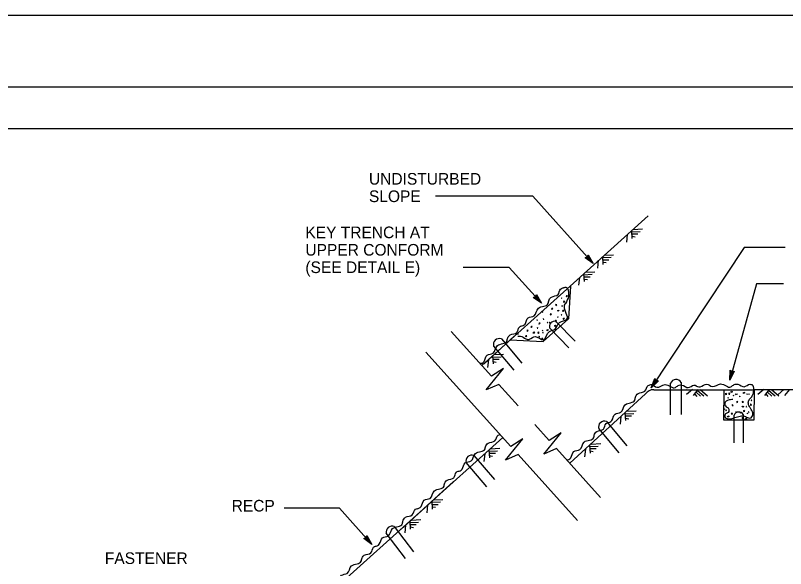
# Model space of a CAD drawing. Extents: x -894 to 866, y -472 to 714.
# Drawn here: x -629 to -164.9, y 380.5 to 713.6 of the extents above; entities that cross this region are included whole.
import ezdxf

# ---------------------------------------------------------------- set-up
doc = ezdxf.new("R2010")
doc.units = 0
for name, color, linetype in [('56 Stage 3 Anno', 7, 'Continuous'), ('57 Undefined', 7, 'Continuous'), ('58 Soundwalls', 7, 'Continuous'), ('60 Nongeo Data', 7, 'Continuous'), ('border_PLOTTING-ELEMENTS', 7, 'Continuous'), ('border_rw_22x34_Cut_Lines', 7, 'Continuous'), ('border_SHEET', 7, 'Continuous')]:
    doc.layers.add(name, color=color, linetype=linetype)

msp = doc.modelspace()

# ---------------------------------------------------------------- linework, layer by layer
at = {"layer": '56 Stage 3 Anno'}
for p, q in [((-317.31, 604.77), (-375.86, 604.77)), ((-317.31, 604.77), (-280.83, 564.17)), ((-189.89, 573.91), (-245.94, 489.27)), ((-165.25, 573.91), (-189.89, 573.91)), ((-285.75, 567.68), (-285.75, 567.68)), ((-283.8, 569.44), (-283.8, 569.44)), ((-331.5, 561.83), (-359.18, 561.83)), ((-331.5, 561.83), (-312.07, 540.21)), ((-280.83, 564.17), (-280.83, 564.17)), ((-182.52, 551.96), (-198.49, 493.87)), ((-166.27, 551.96), (-182.52, 551.96)), ((-316.95, 543.78), (-315.44, 544.05)), ((-312.07, 540.21), (-316.95, 543.78)), ((-316.95, 543.78), (-316.95, 543.78)), ((-312.97, 541.23), (-316.53, 543.84)), ((-313.86, 542.25), (-316.16, 543.93)), ((-314.76, 543.27), (-315.74, 543.99)), ((-315.44, 544.05), (-314.97, 545.51)), ((-315.35, 544.36), (-314.76, 543.27)), ((-315.21, 544.72), (-313.86, 542.25)), ((-315.1, 545.12), (-312.96, 541.23)), ((-314.97, 545.51), (-314.97, 545.51)), ((-314.97, 545.51), (-312.07, 540.21)), ((-312.07, 540.21), (-312.07, 540.21)), ((-198.49, 493.87), (-198.39, 499.91)), ((-195.83, 499.3), (-198.49, 493.87)), ((-198.39, 499.91), (-198.39, 499.91)), ((-198.39, 499.91), (-197.3, 498.84)), ((-198.18, 495.2), (-198.1, 499.61)), ((-196.22, 499.18), (-198.17, 495.19)), ((-197.86, 496.51), (-197.81, 499.36)), ((-196.62, 499.03), (-197.86, 496.51)), ((-197.54, 497.83), (-197.52, 499.05)), ((-196.99, 498.95), (-197.54, 497.83)), ((-197.3, 498.84), (-195.83, 499.3)), ((-195.83, 499.3), (-195.83, 499.3)), ((-243.77, 494.92), (-243.77, 494.92)), ((-241.58, 493.47), (-241.58, 493.47)), ((-198.49, 493.87), (-198.49, 493.87)), ((-245.94, 489.27), (-245.94, 489.27)), ((-433.76, 416.78), (-466.95, 416.78)), ((-433.76, 416.78), (-414.25, 395.06)), ((-417.63, 398.91), (-417.15, 400.37)), ((-417.53, 399.22), (-416.94, 398.13)), ((-417.39, 399.57), (-416.04, 397.11)), ((-417.28, 399.98), (-415.14, 396.08)), ((-417.15, 400.37), (-417.15, 400.37)), ((-417.15, 400.37), (-414.25, 395.06)), ((-419.13, 398.64), (-417.63, 398.91)), ((-414.25, 395.06), (-419.13, 398.64)), ((-419.13, 398.64), (-419.13, 398.64)), ((-415.15, 396.09), (-418.71, 398.7)), ((-416.04, 397.11), (-418.34, 398.79)), ((-416.94, 398.13), (-417.92, 398.85)), ((-414.25, 395.06), (-414.25, 395.06))]:
    msp.add_line(p, q, dxfattribs=at)
for points in [[(-283.8, 569.44), (-280.83, 564.17), (-285.75, 567.68), (-285.35, 567.76), (-281.75, 565.18), (-283.92, 569.05), (-284.04, 568.66), (-282.65, 566.19), (-284.96, 567.84), (-284.55, 567.92), (-283.56, 567.2), (-284.16, 568.28), (-284.25, 567.97), (-285.75, 567.68), (-284.25, 567.97)], [(-241.58, 493.47), (-245.94, 489.27), (-243.77, 494.92), (-243.59, 494.55), (-245.19, 490.42), (-241.99, 493.49), (-242.39, 493.51), (-244.44, 491.54), (-243.42, 494.18), (-243.24, 493.82), (-243.68, 492.67), (-242.8, 493.52), (-243.11, 493.54), (-243.77, 494.92), (-243.11, 493.54)]]:
    msp.add_lwpolyline(points, close=True, dxfattribs=at)
at = {"layer": '58 Soundwalls'}
for p, q in [((-256.83, 584.73), (-251.12, 585.01)), ((-260.31, 581.63), (-260.81, 576.97)), ((-257.84, 583.84), (-257.51, 579.18)), ((-257.68, 583.24), (-252.57, 583.49)), ((-257.54, 582.01), (-253.89, 582)), ((-257.54, 580.58), (-255.56, 580.28)), ((-275.3, 568.31), (-274.97, 563.66)), ((-275.14, 567.71), (-270.03, 567.96)), ((-275, 566.48), (-271.35, 566.47)), ((-274.29, 569.2), (-268.58, 569.48)), ((-277.77, 566.1), (-278.27, 561.45)), ((-275, 565.05), (-273.02, 564.75)), ((-286.66, 558.05), (-286.33, 553.4)), ((-286.5, 557.45), (-281.39, 557.7)), ((-285.66, 558.94), (-279.94, 559.22)), ((-289.13, 555.84), (-289.63, 551.19)), ((-286.36, 556.22), (-282.71, 556.21)), ((-286.36, 554.79), (-284.38, 554.49)), ((-299.9, 543.5), (-300.02, 543.24)), ((-300.01, 543.3), (-299.68, 543.22)), ((-299.9, 543.53), (-299.91, 543.46)), ((-299.68, 543.22), (-299.9, 543.53)), ((-296.93, 544.72), (-297.19, 544.3)), ((-297.18, 544.43), (-296.87, 544.08)), ((-296.37, 544.66), (-296.93, 544.72)), ((-296.87, 544.08), (-296.37, 544.66)), ((-303.3, 539.45), (-303.56, 539.03)), ((-303.55, 539.16), (-303.24, 538.81)), ((-302.74, 539.39), (-303.3, 539.45)), ((-303.24, 538.81), (-302.74, 539.39)), ((-299.66, 538.69), (-299.77, 538.43)), ((-299.77, 538.5), (-299.44, 538.41)), ((-299.65, 538.73), (-299.66, 538.66)), ((-299.44, 538.41), (-299.65, 538.73)), ((-298.57, 541.42), (-298.83, 541)), ((-298.82, 541.13), (-298.51, 540.78)), ((-298.01, 541.35), (-298.57, 541.42)), ((-298.51, 540.78), (-298.01, 541.35)), ((-311.33, 535.27), (-311.65, 534.99)), ((-311.65, 535.05), (-311.26, 534.83)), ((-311.26, 534.83), (-311.33, 535.27)), ((-306.59, 533.82), (-306.84, 533.4)), ((-306.02, 533.76), (-306.59, 533.82)), ((-306.52, 533.18), (-306.02, 533.76)), ((-305.77, 537.16), (-306.03, 536.74)), ((-306.02, 536.88), (-305.7, 536.52)), ((-305.2, 537.1), (-305.77, 537.16)), ((-305.7, 536.52), (-305.2, 537.1)), ((-302.25, 535.95), (-301.47, 536.14)), ((-301.99, 535.23), (-302.12, 535.94)), ((-301.47, 536.14), (-301.99, 535.23)), ((-299.1, 535.92), (-299.36, 535.49)), ((-299.35, 535.63), (-299.03, 535.28)), ((-298.54, 535.85), (-299.1, 535.92)), ((-299.03, 535.28), (-298.54, 535.85)), ((-314.71, 530.32), (-314.82, 530.06)), ((-314.82, 530.12), (-314.49, 530.04)), ((-314.49, 530.04), (-314.71, 530.35)), ((-314.71, 530.35), (-314.71, 530.29)), ((-310.69, 530.35), (-310.82, 531.06)), ((-306.84, 533.53), (-306.52, 533.18)), ((-303.54, 530.01), (-303.61, 529.25)), ((-303.61, 529.25), (-303, 529.35)), ((-303.14, 529.86), (-303.48, 529.88)), ((-303, 529.35), (-303.14, 529.86)), ((-302.22, 532.12), (-302.33, 531.86)), ((-302.33, 531.93), (-302, 531.84)), ((-302, 531.84), (-302.22, 532.16)), ((-302.22, 532.16), (-302.22, 532.09)), ((-300.03, 533.52), (-300.15, 533.26)), ((-300.15, 533.32), (-299.81, 533.24)), ((-300.03, 533.55), (-300.04, 533.49)), ((-299.81, 533.24), (-300.03, 533.55)), ((-298.79, 531.12), (-299.05, 530.69)), ((-299.04, 530.83), (-298.73, 530.47)), ((-298.23, 531.05), (-298.79, 531.12)), ((-298.73, 530.47), (-298.23, 531.05)), ((-318.11, 526.27), (-318.37, 525.85)), ((-318.36, 525.98), (-318.04, 525.63)), ((-317.54, 526.21), (-318.11, 526.27)), ((-318.04, 525.63), (-317.54, 526.21)), ((-314.46, 525.52), (-314.58, 525.25)), ((-314.57, 525.32), (-314.24, 525.24)), ((-314.46, 525.55), (-314.47, 525.48)), ((-314.24, 525.24), (-314.46, 525.55)), ((-313.38, 528.24), (-313.64, 527.82)), ((-313.63, 527.95), (-313.31, 527.6)), ((-312.81, 528.18), (-313.38, 528.24)), ((-313.31, 527.6), (-312.81, 528.18)), ((-308.79, 524.28), (-308.01, 524.47)), ((-308.42, 528.89), (-308.54, 528.63)), ((-308.53, 528.7), (-308.2, 528.61)), ((-308.01, 524.47), (-308.53, 523.56)), ((-308.42, 528.93), (-308.43, 528.86)), ((-308.2, 528.61), (-308.42, 528.93)), ((-307.25, 528.86), (-307.37, 528.6)), ((-307.36, 528.67), (-307.03, 528.59)), ((-307.03, 528.59), (-307.25, 528.9)), ((-307.25, 528.9), (-307.25, 528.83)), ((-304.14, 526.93), (-303.36, 527.12)), ((-303.88, 526.21), (-304.01, 526.92)), ((-303.36, 527.12), (-303.88, 526.21)), ((-326.14, 522.09), (-326.46, 521.81)), ((-326.45, 521.88), (-326.06, 521.66)), ((-326.06, 521.66), (-326.14, 522.09)), ((-321.39, 520.64), (-321.65, 520.22)), ((-321.64, 520.36), (-321.33, 520)), ((-320.83, 520.58), (-321.39, 520.64)), ((-321.33, 520), (-320.83, 520.58)), ((-320.58, 523.99), (-320.83, 523.56)), ((-320.83, 523.7), (-320.51, 523.35)), ((-320.01, 523.92), (-320.58, 523.99)), ((-320.51, 523.35), (-320.01, 523.92)), ((-317.06, 522.77), (-316.28, 522.96)), ((-316.79, 522.05), (-316.92, 522.76)), ((-316.28, 522.96), (-316.79, 522.05)), ((-313.91, 522.74), (-314.17, 522.32)), ((-314.16, 522.45), (-313.84, 522.1)), ((-313.34, 522.68), (-313.91, 522.74)), ((-313.84, 522.1), (-313.34, 522.68)), ((-313.4, 520.34), (-313.52, 520.08)), ((-313.52, 520.15), (-313.18, 520.06)), ((-313.4, 520.38), (-313.41, 520.31)), ((-313.18, 520.06), (-313.4, 520.38)), ((-311.33, 524.01), (-311.44, 523.75)), ((-311.44, 523.82), (-311.11, 523.73)), ((-311.26, 522.8), (-311.37, 522.54)), ((-311.37, 522.61), (-311.04, 522.52)), ((-311.11, 523.73), (-311.33, 524.05)), ((-311.33, 524.05), (-311.33, 523.98)), ((-311.04, 522.52), (-311.26, 522.84)), ((-311.26, 522.84), (-311.26, 522.77)), ((-308.53, 523.56), (-308.66, 524.27)), ((-311.73, 519.04), (-311.98, 518.62)), ((-311.98, 518.75), (-311.66, 518.4)), ((-311.16, 518.98), (-311.73, 519.04)), ((-311.66, 518.4), (-311.16, 518.98)), ((-344.01, 506.2), (-344.51, 501.55)), ((-341.54, 508.41), (-341.21, 503.76)), ((-341.38, 507.81), (-336.27, 508.06)), ((-341.23, 506.58), (-337.58, 506.57)), ((-340.53, 509.3), (-334.81, 509.58)), ((-341.23, 505.16), (-339.26, 504.86)), ((-221.09, 488.3), (-224.61, 485.21)), ((-217.78, 488.26), (-220.68, 484.61)), ((-218.07, 487.71), (-214.14, 484.44)), ((-216.43, 488.24), (-212.04, 484.58)), ((-197.59, 487.25), (-196.88, 486.88)), ((-178.14, 488.3), (-181.65, 485.21)), ((-174.82, 488.26), (-177.73, 484.61)), ((-175.11, 487.71), (-171.18, 484.44)), ((-173.48, 488.24), (-169.08, 484.58)), ((-165.94, 488.3), (-169.46, 485.21)), ((-162.63, 488.26), (-165.53, 484.61)), ((-219.76, 485.66), (-218.5, 484.1)), ((-218.79, 486.71), (-216.11, 484.23)), ((-200.81, 485.88), (-201.28, 485.74)), ((-201.19, 485.84), (-201.19, 485.36)), ((-201.19, 485.36), (-200.43, 485.46)), ((-200.43, 485.46), (-200.81, 485.88)), ((-199.39, 483.38), (-199.81, 483.38)), ((-199.77, 483.42), (-199.62, 483)), ((-199.62, 483), (-199.39, 483.38)), ((-198.82, 486.02), (-199.29, 485.88)), ((-199.2, 485.98), (-199.2, 485.5)), ((-199.2, 485.5), (-198.44, 485.6)), ((-198.44, 485.6), (-198.82, 486.02)), ((-197.87, 486.54), (-197.49, 487.16)), ((-196.88, 486.88), (-197.87, 486.54)), ((-196.64, 484.94), (-196.4, 484.61)), ((-196.64, 484.94), (-196.12, 484.8)), ((-196.4, 484.61), (-196.07, 484.65)), ((-196.07, 484.65), (-196.12, 484.8)), ((-195.03, 485.08), (-194.65, 485.69)), ((-194.03, 485.41), (-195.03, 485.08)), ((-194.74, 485.79), (-194.03, 485.41)), ((-192.45, 484.2), (-192.71, 484.09)), ((-192.66, 484.13), (-192.47, 483.85)), ((-192.47, 483.85), (-192.42, 484.23)), ((-192.42, 484.23), (-192.47, 484.18)), ((-190.43, 485.98), (-190.05, 486.59)), ((-189.44, 486.31), (-190.43, 485.98)), ((-190.15, 486.69), (-189.44, 486.31)), ((-187.99, 485.62), (-188.25, 485.5)), ((-188.21, 485.55), (-188.02, 485.27)), ((-188.02, 485.27), (-187.97, 485.65)), ((-187.97, 485.65), (-188.02, 485.6)), ((-186.9, 485.62), (-187.17, 485.5)), ((-187.12, 485.55), (-186.93, 485.27)), ((-186.93, 485.27), (-186.88, 485.65)), ((-186.88, 485.65), (-186.93, 485.6)), ((-176.8, 485.66), (-175.55, 484.1)), ((-175.84, 486.71), (-173.16, 484.23)), ((-196.83, 479.12), (-197.3, 478.98)), ((-197.21, 479.07), (-197.21, 478.6)), ((-197.21, 478.6), (-196.45, 478.7)), ((-196.45, 478.7), (-196.83, 479.12)), ((-193.99, 481.06), (-194.46, 480.92)), ((-194.37, 481.01), (-194.37, 480.54)), ((-194.37, 480.54), (-193.61, 480.63)), ((-193.61, 480.63), (-193.99, 481.06)), ((-190.19, 478.03), (-191.18, 477.7)), ((-191.16, 477.7), (-190.78, 478.31)), ((-190.62, 481.11), (-191.1, 480.97)), ((-191, 481.06), (-191, 480.59)), ((-191, 480.59), (-190.24, 480.68)), ((-190.84, 478.35), (-190.13, 477.97)), ((-190.24, 480.68), (-190.62, 481.11)), ((-188.42, 478.11), (-188.68, 477.99)), ((-188.63, 478.04), (-188.44, 477.75)), ((-188.44, 477.75), (-188.4, 478.13)), ((-188.4, 478.13), (-188.44, 478.08)), ((-185.79, 479.41), (-186.26, 479.26)), ((-186.17, 479.36), (-186.17, 478.89)), ((-186.17, 478.89), (-185.41, 478.98)), ((-185.41, 478.98), (-185.79, 479.41)), ((-185.39, 481.84), (-185.65, 481.72)), ((-185.6, 481.77), (-185.41, 481.49)), ((-185.41, 481.49), (-185.36, 481.86)), ((-185.36, 481.86), (-185.41, 481.82)), ((-261.72, 474.3), (-261.39, 469.65)), ((-261.56, 473.71), (-256.45, 473.95)), ((-260.71, 475.2), (-255, 475.47)), ((-201.49, 476.69), (-201.75, 476.57)), ((-201.71, 476.62), (-201.52, 476.33)), ((-201.52, 476.33), (-201.47, 476.71)), ((-201.47, 476.71), (-201.52, 476.66)), ((-200.64, 475.88), (-200.9, 475.77)), ((-200.85, 475.81), (-200.67, 475.53)), ((-200.67, 475.53), (-200.62, 475.91)), ((-200.62, 475.91), (-200.67, 475.86)), ((-197.11, 474.25), (-197.68, 473.73)), ((-197.68, 473.73), (-197.16, 473.4)), ((-196.92, 473.87), (-197.16, 474.11)), ((-197.16, 473.4), (-196.92, 473.87)), ((-194.72, 474.94), (-194.98, 474.82)), ((-194.93, 474.87), (-194.74, 474.58)), ((-194.74, 474.58), (-194.7, 474.96)), ((-194.7, 474.96), (-194.74, 474.92)), ((-192.16, 474.51), (-192.42, 474.4)), ((-192.38, 474.44), (-192.19, 474.16)), ((-192.19, 474.16), (-192.14, 474.54)), ((-192.14, 474.54), (-192.19, 474.49)), ((-189.86, 475.67), (-190.34, 475.53)), ((-190.24, 475.62), (-190.24, 475.15)), ((-190.24, 475.15), (-189.49, 475.25)), ((-189.49, 475.25), (-189.86, 475.67)), ((-187.85, 473.95), (-188.11, 473.83)), ((-188.06, 473.88), (-187.88, 473.59)), ((-187.88, 473.59), (-187.83, 473.97)), ((-187.83, 473.97), (-187.88, 473.92)), ((-187.09, 474.89), (-187.35, 474.77)), ((-187.31, 474.82), (-187.12, 474.54)), ((-187.12, 474.54), (-187.07, 474.92)), ((-187.07, 474.92), (-187.12, 474.87)), ((-264.19, 472.09), (-264.69, 467.44)), ((-261.42, 472.47), (-257.77, 472.46)), ((-261.42, 471.05), (-259.44, 470.75)), ((-199.91, 471.65), (-199.53, 472.27)), ((-198.91, 471.98), (-199.91, 471.65)), ((-199.62, 472.36), (-198.91, 471.98)), ((-190.72, 471.46), (-191.19, 471.32)), ((-191.1, 471.42), (-191.1, 470.94)), ((-191.1, 470.94), (-190.34, 471.04)), ((-190.34, 471.04), (-190.72, 471.46)), ((-189.25, 470.28), (-188.87, 470.9)), ((-188.25, 470.61), (-189.25, 470.28)), ((-188.96, 470.99), (-188.25, 470.61)), ((-282.05, 455.45), (-276.34, 455.73)), ((-343.75, 451.79), (-343.42, 447.13)), ((-343.59, 451.19), (-338.48, 451.43)), ((-342.75, 452.68), (-337.03, 452.96)), ((-285.53, 452.35), (-286.03, 447.7)), ((-282.9, 453.96), (-277.79, 454.21)), ((-282.76, 452.73), (-279.11, 452.72)), ((-282.76, 451.3), (-280.78, 451)), ((-346.22, 449.58), (-346.72, 444.92)), ((-343.45, 449.95), (-339.8, 449.95)), ((-343.45, 448.53), (-341.47, 448.23)), ((-380.59, 418.8), (-381.09, 414.14)), ((-378.12, 421.01), (-377.79, 416.35)), ((-377.96, 420.41), (-372.85, 420.65)), ((-377.81, 419.17), (-374.17, 419.17)), ((-377.81, 417.75), (-375.84, 417.45)), ((-377.11, 421.9), (-371.4, 422.17)), ((-391.42, 408.8), (-391.09, 404.15)), ((-391.26, 408.21), (-386.15, 408.45)), ((-390.42, 409.7), (-384.7, 409.97)), ((-393.89, 406.59), (-394.39, 401.94)), ((-391.12, 406.97), (-387.47, 406.97)), ((-391.12, 405.55), (-389.14, 405.25))]:
    msp.add_line(p, q, dxfattribs=at)
at = {"layer": '60 Nongeo Data'}
for p, q in [((-247.79, 592.84), (-294.78, 550.62)), ((-294.78, 550.62), (-347.99, 502.8)), ((-294.53, 550.58), (-295.7, 530.77)), ((-295.7, 530.77), (-311.06, 517.13)), ((-303.35, 529.25), (-291.73, 517.45)), ((-295.44, 513.46), (-307.06, 525.27)), ((-342.16, 496.26), (-366.39, 523.18)), ((-346.59, 503.85), (-328.43, 520.33)), ((-336.19, 518.76), (-323.82, 504.19)), ((-330.87, 518.31), (-311.06, 517.13)), ((-330.48, 453.98), (-381.69, 510.87)), ((-328.43, 499.92), (-340.81, 514.49)), ((-345.35, 488.09), (-334.97, 500.96)), ((-334.97, 500.96), (-342.16, 496.26)), ((-234.22, 473.13), (-234.23, 492.13)), ((-227.88, 492.57), (-227.93, 473.28)), ((-337.78, 491.39), (-345.35, 488.09)), ((-326.11, 478.43), (-337.78, 491.39)), ((-224.59, 488.32), (-200.07, 488.17)), ((-202.14, 488.03), (-183.73, 488.17)), ((-181.63, 488.32), (-143.79, 488.1)), ((-249.4, 485.66), (-294.97, 443.96)), ((-272.88, 469.07), (-260.51, 454.49)), ((-195.9, 456.26), (-195.92, 472.89)), ((-190.41, 473.2), (-190.47, 456.26)), ((-307.35, 457.6), (-316.05, 467.27)), ((-265.12, 450.23), (-277.5, 464.8)), ((-310.54, 449.44), (-300.16, 462.31)), ((-300.16, 462.31), (-307.35, 457.6)), ((-335.35, 459.35), (-536.13, 278.92)), ((-333.67, 445.81), (-323.29, 458.68)), ((-323.29, 458.68), (-330.48, 453.98)), ((-302.97, 452.74), (-310.54, 449.44)), ((-276.48, 423.31), (-302.97, 452.74)), ((-283.06, 454.56), (-282.73, 449.91)), ((-352.73, 448.63), (-340.35, 434.05)), ((-326.1, 449.11), (-333.67, 445.81)), ((-290.41, 409.47), (-326.1, 449.11)), ((-344.97, 429.79), (-357.34, 444.36)), ((-383.17, 416.44), (-365.01, 432.92)), ((-396.47, 404.24), (-378.31, 420.72)), ((-400.7, 405.74), (-389.1, 390.54)), ((-393.93, 386.52), (-405.53, 401.72))]:
    msp.add_line(p, q, dxfattribs=at)
msp.add_lwpolyline([(-244.38, 488.18), (-202.22, 488.09), (-202.31, 470.02), (-183.79, 470.03), (-183.71, 488.23), (-139.56, 488.23)], dxfattribs=at)
for centre, radius, start, end in [((-304.21, 526.29), 3.08, 73.8385, 200.8394), ((-337.43, 515.43), 3.55, 69.6145, 196.6154), ((-230.95, 490.77), 3.55, 30.4242, 157.4251), ((-244.49, 482.16), 6.02, 88.9478, 144.47), ((-193.09, 471.68), 3.08, 29.7139, 156.7148), ((-274.12, 465.74), 3.55, 69.6145, 196.6154), ((-353.97, 445.3), 3.55, 69.6145, 196.6154), ((-402.11, 402.48), 3.55, 66.6145, 193.6154)]:
    msp.add_arc(centre, radius, start, end, dxfattribs=at)
for points in [[(-307.88, 540.6), (-307.16, 542.87), (-306.04, 543.99), (-302.05, 545.44), (-300.49, 548.79), (-299.22, 549.5)], [(-299.23, 549.5), (-298.45, 549.73), (-297.71, 549.87), (-297.28, 549.84), (-296.77, 549.64), (-296.33, 549.09), (-295.96, 548.26), (-295.94, 548.1), (-295.91, 547.86)], [(-295.9, 547.85), (-295.74, 544.36), (-297.57, 540.14)], [(-326.22, 520.33), (-324.63, 520.47), (-321.47, 518.77), (-319.25, 518.6), (-315.79, 520.24), (-311.05, 518.18), (-307.26, 523.28), (-303.8, 524.69), (-301.17, 528.74), (-296.67, 530.61), (-298.24, 538.56), (-297.19, 540.77)], [(-324.39, 526.51), (-323.12, 526.77), (-321.88, 527.74), (-319.98, 531.55), (-316.48, 532.71), (-313.83, 537.24), (-308.01, 540.06), (-307.89, 540.6)], [(-332.73, 517.76), (-332, 520.03), (-330.89, 521.14), (-326.89, 522.6), (-325.34, 525.94), (-324.06, 526.66)], [(-349.13, 504.01), (-347.85, 504.26), (-346.62, 505.24), (-344.71, 509.04), (-341.21, 510.21), (-338.56, 514.74), (-332.74, 517.56), (-332.62, 518.09)], [(-255.62, 482.53), (-254.89, 484.8), (-253.78, 485.91), (-249.78, 487.37), (-247.7, 490.74), (-246.64, 491.17)], [(-246.74, 491.13), (-245.71, 491.25), (-242.5, 489.7), (-237.51, 491.33), (-231.28, 489.57), (-230.84, 489.89)], [(-231.14, 489.71), (-229.09, 490.93), (-227.52, 491.02), (-223.56, 489.45), (-220.18, 490.91), (-218.75, 490.6)], [(-219.09, 490.71), (-217.97, 490.05), (-216.4, 489.96), (-212.45, 491.54), (-209.06, 490.08), (-204.07, 491.71), (-197.84, 489.95), (-197.4, 490.27)], [(-197.4, 490.27), (-195.34, 491.48), (-193.77, 491.57), (-189.82, 490), (-186.43, 491.47), (-185.5, 491.27)], [(-185.67, 483.53), (-185.04, 484.42), (-184.58, 485.27), (-184.36, 486.13), (-184.18, 487.17), (-184.07, 488.37), (-184.13, 489.34), (-184.36, 490.09), (-184.5, 490.46), (-184.76, 490.83), (-185.04, 491.06), (-185.5, 491.27)], [(-196.66, 482.3), (-198.08, 482.16), (-201.3, 480.64), (-201.21, 478.42), (-199.98, 477.48), (-199.31, 476.96), (-199.22, 475.07), (-199.93, 474.17), (-201.35, 473.32), (-201.54, 472.47), (-201.25, 471.52), (-200.21, 470.76), (-198.27, 470.72), (-194.77, 471.66), (-191.4, 472.37), (-189.65, 472.23), (-188.51, 471.71), (-187.33, 471.19), (-185.72, 471.33), (-184.87, 472.37), (-184.58, 473.65), (-184.87, 474.83), (-185.91, 476.63), (-186.76, 478.09), (-187.23, 479.18), (-187.42, 480.31), (-186.62, 482.44), (-186, 483.15), (-185.67, 483.53)], [(-272.13, 468.44), (-270.85, 468.69), (-269.61, 469.67), (-267.71, 473.48), (-264.21, 474.64), (-261.56, 479.17), (-255.74, 481.99), (-255.62, 482.53)], [(-280.46, 459.68), (-279.74, 461.96), (-278.62, 463.07), (-274.62, 464.53), (-273.07, 467.87), (-271.79, 468.59)], [(-345.97, 452.63), (-345.24, 454.9), (-344.13, 456.01), (-340.13, 457.47), (-338.06, 460.84), (-337, 461.27)], [(-296.75, 445.91), (-295.58, 446.19), (-294.35, 447.17), (-292.45, 450.97), (-288.94, 452.13), (-286.3, 456.66), (-280.47, 459.48), (-280.36, 460.02)], [(-362.36, 439.08), (-361.08, 439.33), (-359.85, 440.31), (-357.94, 444.12), (-354.44, 445.28), (-351.79, 449.81), (-345.97, 452.63), (-345.85, 453.17)], [(-370.69, 430.32), (-369.97, 432.6), (-368.85, 433.71), (-364.86, 435.17), (-363.3, 438.51), (-362.03, 439.23)], [(-386.98, 416.55), (-385.82, 416.83), (-384.58, 417.81), (-382.68, 421.61), (-379.18, 422.77), (-376.53, 427.3), (-370.71, 430.12), (-370.59, 430.66)], [(-395.75, 407.99), (-395.02, 410.26), (-393.91, 411.38), (-389.91, 412.83), (-387.84, 416.21), (-386.78, 416.64)], [(-412.26, 393.91), (-410.98, 394.16), (-409.75, 395.14), (-407.84, 398.94), (-404.34, 400.1), (-401.69, 404.63), (-395.87, 407.45), (-395.75, 407.99)], [(-420.6, 385.15), (-419.87, 387.42), (-418.76, 388.53), (-414.76, 389.99), (-413.2, 393.33), (-411.93, 394.05)], [(-436.88, 371.38), (-435.72, 371.65), (-434.48, 372.63), (-432.58, 376.43), (-429.08, 377.6), (-426.43, 382.13), (-420.61, 384.95), (-420.49, 385.49)]]:
    msp.add_spline(points, degree=3, dxfattribs=at)
at = {"layer": 'border_PLOTTING-ELEMENTS'}
for points in [[(-894.04, -472.44), (865.96, -472.44), (865.96, 713.56), (-894.04, 713.56)], [(-864.04, 670.56), (835.96, 670.56), (835.96, -429.44), (-864.04, -429.44)]]:
    msp.add_lwpolyline(points, close=True, dxfattribs=at)
at = {"layer": 'border_rw_22x34_Cut_Lines'}
msp.add_lwpolyline([(-864.04, 670.56), (835.96, 670.56), (835.96, -429.44), (-864.04, -429.44)], close=True, dxfattribs=at)
at = {"layer": 'border_SHEET'}
msp.add_line((-814.04, 645.56), (810.96, 645.56), dxfattribs=at)

# ---------------------------------------------------------------- texts
at = {"layer": '57 Undefined'}
for s, p in [('UNDISTURBED ', (-415.97, 611.67)), ('SLOPE', (-415.97, 601.17)), ('KEY TRENCH AT', (-454.27, 579.43)), ('UPPER CONFORM', (-454.27, 568.93)), ('(SEE DETAIL E)', (-454.27, 558.43)), ('RECP', (-498.71, 414.83)), ('FASTENER', (-575.1, 383.25))]:
    msp.add_text(s, height=7, dxfattribs=at).set_placement(p)

doc.saveas('drawing.dxf')
